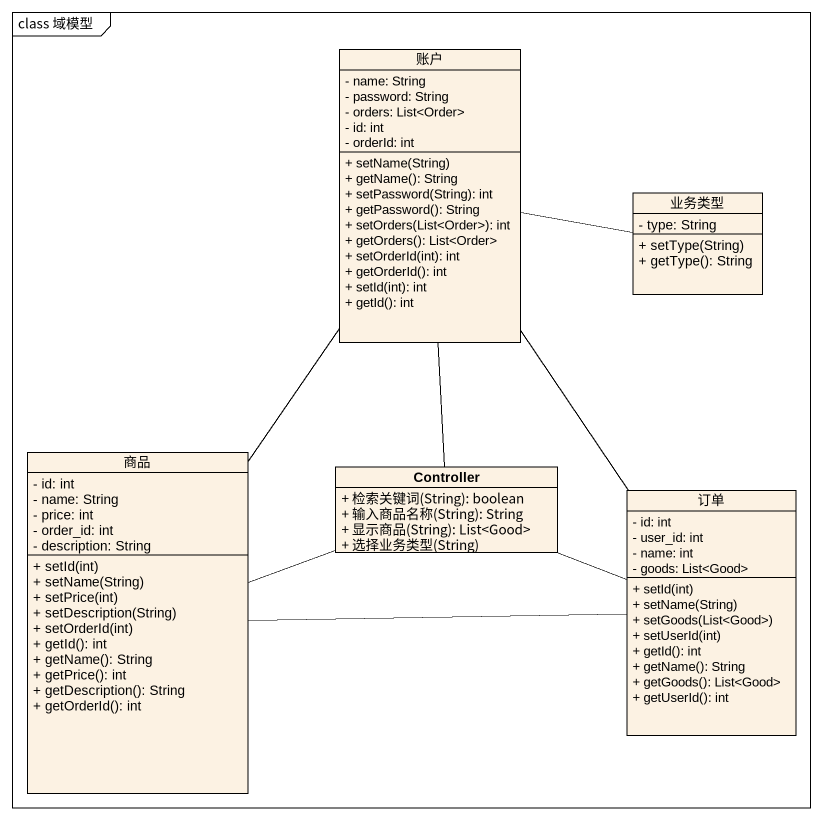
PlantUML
@startuml
mainframe class 域模型
hide circle
hide empty members
skinparam classAttributeIconSize 0
class 账户 {
  - name: String
  - password: String
  - orders: List<Order>
  - id: int
  - orderId: int
  + setName(String)
  + getName(): String
  + setPassword(String): int
  + getPassword(): String
  + setOrders(List<Order>): int
  + getOrders(): List<Order>
  + setOrderId(int): int
  + getOrderId(): int
  + setId(int): int
  + getId(): int
}
class 业务类型 {
  - type: String
  + setType(String)
  + getType(): String
}
class 商品 {
  - id: int
  - name: String
  - price: int
  - order_id: int
  - description: String
  + setId(int)
  + setName(String)
  + setPrice(int)
  + setDescription(String)
  + setOrderId(int)
  + getId(): int
  + getName(): String
  + getPrice(): int
  + getDescription(): String
  + getOrderId(): int
}
class Controller {
  + 检索关键词(String): boolean
  + 输入商品名称(String): String
  + 显示商品(String): List<Good>
  + 选择业务类型(String)
}
class 订单 {
  - id: int
  - user_id: int
  - name: int
  - goods: List<Good>
  + setId(int)
  + setName(String)
  + setGoods(List<Good>)
  + setUserId(int)
  + getId(): int
  + getName(): String
  + getGoods(): List<Good>
  + getUserId(): int
}
账户 -right- 业务类型
账户 -- 商品
账户 -- Controller
账户 -- 订单
商品 -right- Controller
订单 -left- 商品
订单 -left- Controller
@enduml
